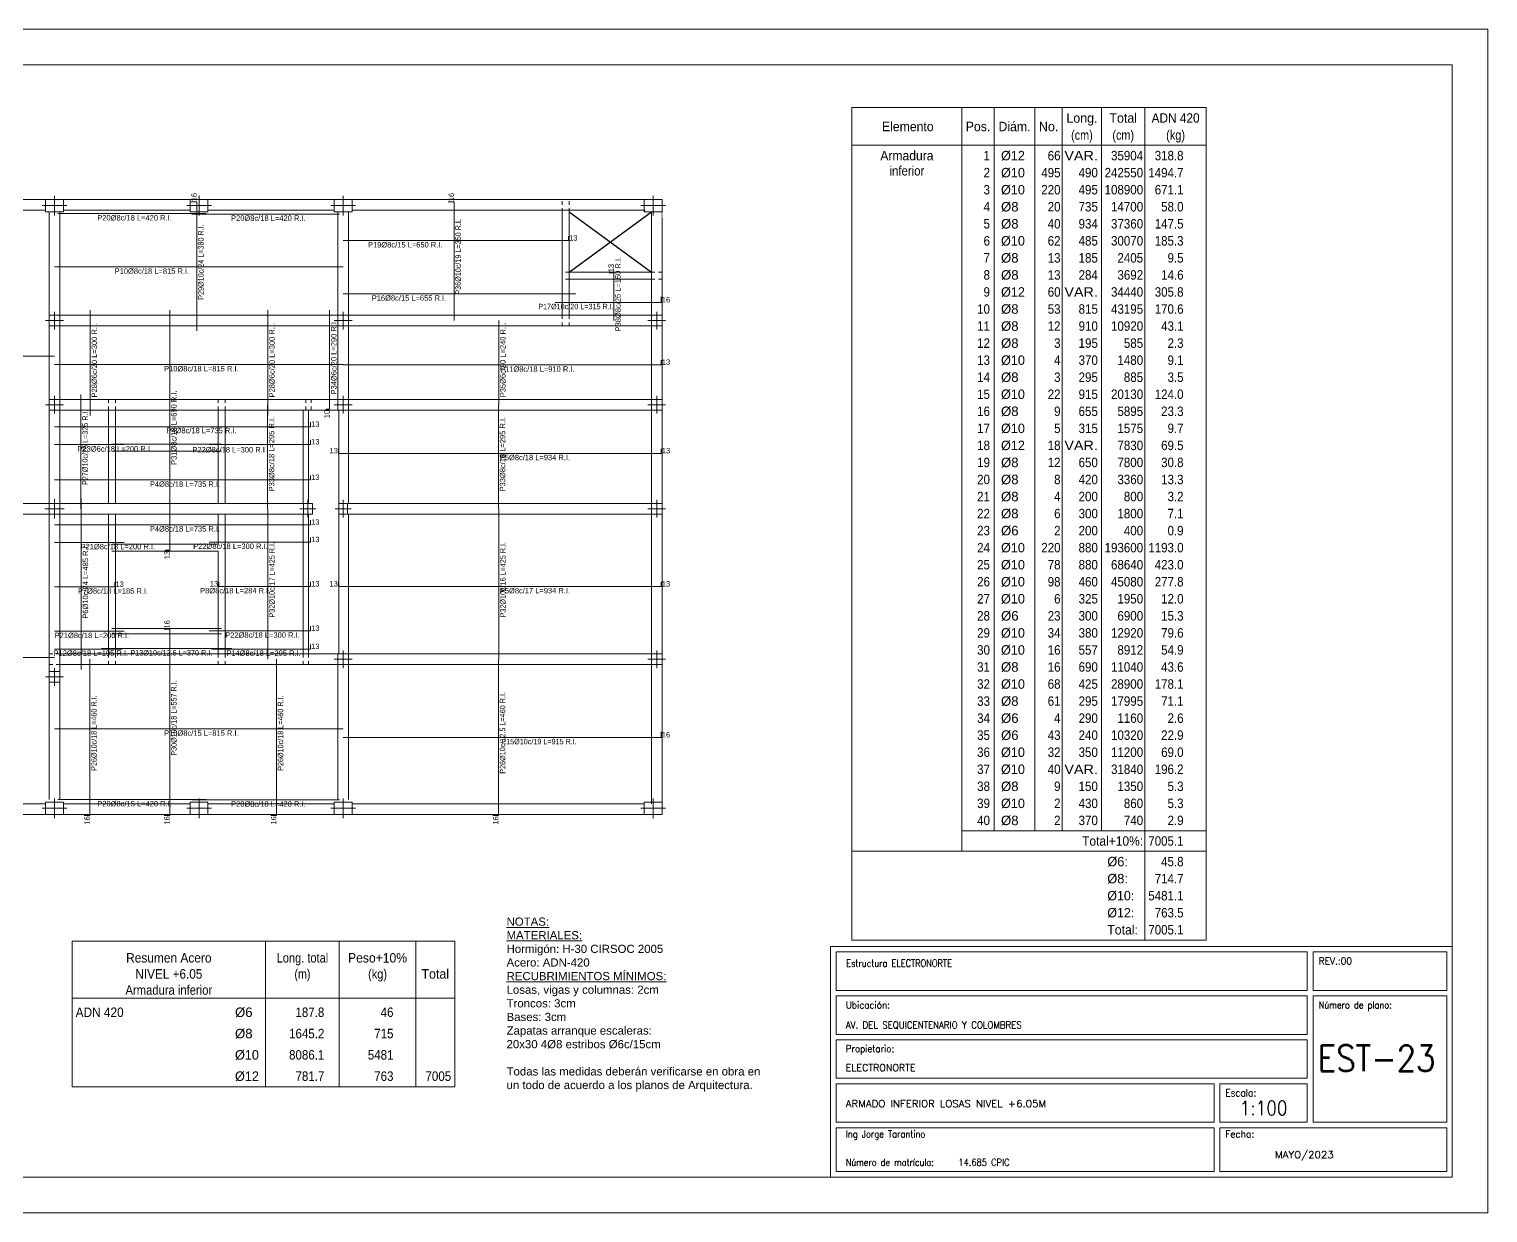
# Model space of a CAD drawing. Header units: millimetres. Extents: x 3 to 479, y -191 to 120.
# Drawn here: x 45.88 to 86.93, y 51.1 to 84.43 of the extents above; entities that cross this region are included whole.
import ezdxf
from ezdxf.enums import TextEntityAlignment as Align

# ---------------------------------------------------------------- set-up
doc = ezdxf.new("R2010")
doc.units = ezdxf.units.MM
doc.linetypes.add('CYPE_PUNTO', pattern=[0.075, 0, -0.075])
doc.linetypes.add('DASHED2', pattern=[0.375, 0.25, -0.125])
for name, color, linetype, lineweight in [('ARR_LONG_INF', 4, 'Continuous', 9), ('ARR_LONG_INF_ROT', 4, 'Continuous', 9), ('ARR_TRANS_INF', 4, 'Continuous', 9), ('ARR_TRANS_INF_ROT', 4, 'Continuous', 9), ('COLUMNAS_EJES', 1, 'Continuous', 9), ('CYPE', 7, 'Continuous', 0), ('PILAR_HORMIGON', 2, 'Continuous', 0), ('RECUAD_LIMITES', 2, 'Continuous', 0), ('RECUAD_MARCO', 1, 'Continuous', 20), ('SILUETAS', 6, 'Continuous', 5), ('TABLAS', 1, 'Continuous', 9), ('TEXTO_TABLAS', 1, 'Continuous', 0), ('VIG_CARAS', 5, 'Continuous', 0)]:
    doc.layers.add(name, color=color, linetype=linetype, lineweight=lineweight)
doc.styles.add('CYPETXT', font='romans__.ttf', dxfattribs={"height": 0.2})
doc.styles.add('CYPETXT_romans', font='arial.ttf', dxfattribs={"height": 0.2})

# ---------------------------------------------------------------- blocks, each defined once
blk = doc.blocks.new('Ejes de la columna')
at = {"layer": 'COLUMNAS_EJES'}
for p, q in [((-0.5, 0), (0.5, 0)), ((0, -0.5), (0, 0.5))]:
    blk.add_line(p, q, dxfattribs=at)
blk = doc.blocks.new('LOSA 605')
for p, q in [((63.388, 53.557), (65.702, 51.858)), ((63.388, 51.858), (65.702, 53.557))]:
    blk.add_line(p, q)
at = {"layer": 'PILAR_HORMIGON'}
for points in [[(48.652, 53.557), (49.152, 53.557), (49.152, 53.907), (48.652, 53.907), (48.652, 53.557)], [(52.722, 53.557), (53.222, 53.557), (53.222, 53.907), (52.722, 53.907), (52.722, 53.557)], [(56.777, 53.557), (57.277, 53.557), (57.277, 53.907), (56.777, 53.907), (56.777, 53.557)], [(65.502, 53.557), (66.002, 53.557), (66.002, 53.907), (65.502, 53.907), (65.502, 53.557)], [(48.752, 50.346), (49.052, 50.346), (49.052, 50.646), (48.752, 50.646), (48.752, 50.346)], [(56.877, 50.346), (57.177, 50.346), (57.177, 50.646), (56.877, 50.646), (56.877, 50.346)], [(65.702, 50.346), (66.002, 50.346), (66.002, 50.646), (65.702, 50.646), (65.702, 50.346)], [(48.752, 47.976), (49.052, 47.976), (49.052, 48.276), (48.752, 48.276), (48.752, 47.976)], [(56.877, 47.976), (57.177, 47.976), (57.177, 48.276), (56.877, 48.276), (56.877, 47.976)], [(65.702, 47.976), (66.002, 47.976), (66.002, 48.276), (65.702, 48.276), (65.702, 47.976)], [(48.752, 45.047), (49.052, 45.047), (49.052, 45.347), (48.752, 45.347), (48.752, 45.047)], [(55.909, 45.047), (56.159, 45.047), (56.159, 45.347), (55.909, 45.347), (55.909, 45.047)], [(56.902, 45.047), (57.152, 45.047), (57.152, 45.347), (56.902, 45.347), (56.902, 45.047)], [(65.702, 45.047), (66.002, 45.047), (66.002, 45.347), (65.702, 45.347), (65.702, 45.047)], [(56.877, 40.807), (57.177, 40.807), (57.177, 41.107), (56.877, 41.107), (56.877, 40.807)], [(65.702, 40.807), (66.002, 40.807), (66.002, 41.107), (65.702, 41.107), (65.702, 40.807)], [(48.752, 40.312), (49.052, 40.312), (49.052, 40.612), (48.752, 40.612), (48.752, 40.312)], [(48.652, 36.587), (49.152, 36.587), (49.152, 36.937), (48.652, 36.937), (48.652, 36.587)], [(52.722, 36.587), (53.222, 36.587), (53.222, 36.937), (52.722, 36.937), (52.722, 36.587)], [(56.777, 36.587), (57.277, 36.587), (57.277, 36.937), (56.777, 36.937), (56.777, 36.587)], [(65.502, 36.587), (66.002, 36.587), (66.002, 36.937), (65.502, 36.937), (65.502, 36.587)]]:
    blk.add_lwpolyline(points, close=True, dxfattribs=at)
at = {"layer": 'SILUETAS', "color": 1, "linetype": 'DASHED2', "const_width": 0.02}
blk.add_lwpolyline([(9.274, 53.907), (8.646, 39.587), (11.515, 36.587), (66.002, 36.587), (66.002, 53.907), (9.274, 53.907)], dxfattribs=at)
at = {"layer": 'VIG_CARAS'}
for p, q in [((43.967, 53.907), (48.902, 53.907)), ((48.902, 53.907), (52.972, 53.907)), ((52.972, 53.907), (57.027, 53.907)), ((57.027, 53.907), (66.002, 53.907)), ((44.217, 53.607), (48.652, 53.607)), ((48.752, 53.557), (48.752, 50.646)), ((49.052, 53.557), (49.052, 50.646)), ((49.152, 53.607), (52.722, 53.607)), ((53.222, 53.607), (56.777, 53.607)), ((56.877, 53.557), (56.877, 50.646)), ((57.177, 53.557), (57.177, 50.646)), ((57.277, 53.607), (65.527, 53.607)), ((63.188, 53.557), (63.188, 50.646)), ((63.388, 53.557), (63.388, 50.646)), ((65.702, 53.557), (65.702, 50.646)), ((66.002, 53.382), (66.002, 50.496)), ((63.388, 51.858), (65.702, 51.858)), ((63.388, 51.658), (65.702, 51.658)), ((49.052, 50.646), (56.877, 50.646)), ((57.177, 50.646), (65.702, 50.646)), ((66.002, 50.496), (66.002, 48.126)), ((48.752, 50.346), (48.752, 48.276)), ((49.052, 50.346), (49.052, 48.276)), ((49.052, 50.346), (56.877, 50.346)), ((56.877, 50.346), (56.877, 48.276)), ((57.177, 50.346), (57.177, 48.276)), ((57.177, 50.346), (65.702, 50.346)), ((65.702, 50.346), (65.702, 48.276)), ((49.052, 48.276), (56.877, 48.276)), ((57.177, 48.276), (65.702, 48.276)), ((66.002, 48.126), (66.002, 45.197)), ((48.752, 47.976), (48.752, 45.347)), ((49.052, 47.976), (49.052, 45.347)), ((49.052, 47.976), (56.877, 47.976)), ((50.419, 45.347), (50.419, 47.976)), ((50.619, 45.347), (50.619, 47.976)), ((53.504, 45.347), (53.504, 47.976)), ((53.704, 45.347), (53.704, 47.976)), ((55.902, 45.347), (55.902, 47.976)), ((56.052, 45.347), (56.052, 47.976)), ((56.902, 47.976), (56.902, 45.197)), ((57.177, 47.976), (57.177, 45.347)), ((57.177, 47.976), (66.002, 47.976)), ((65.702, 47.976), (65.702, 45.347)), ((50.619, 47.02), (53.504, 47.02)), ((50.619, 46.82), (53.504, 46.82)), ((44.167, 45.347), (48.752, 45.347)), ((55.909, 45.347), (49.052, 45.347)), ((56.902, 45.197), (56.902, 41.107)), ((65.702, 45.347), (57.177, 45.347)), ((66.002, 45.197), (66.002, 40.957)), ((44.167, 45.047), (48.752, 45.047)), ((48.752, 45.047), (48.752, 40.612)), ((49.052, 45.047), (49.052, 40.612)), ((55.909, 45.047), (49.052, 45.047)), ((50.419, 45.047), (50.419, 41.107)), ((50.619, 45.047), (50.619, 41.107)), ((53.504, 44.203), (53.504, 45.047)), ((53.704, 44.103), (53.704, 45.047)), ((55.902, 41.107), (55.902, 45.047)), ((56.052, 41.107), (56.052, 45.047)), ((57.177, 45.047), (57.177, 41.107)), ((65.702, 45.047), (57.177, 45.047)), ((65.702, 45.047), (65.702, 41.107)), ((50.619, 44.203), (53.504, 44.203)), ((50.619, 44.003), (53.504, 44.003)), ((53.504, 44.003), (53.504, 41.107)), ((53.704, 44.103), (53.704, 41.107)), ((50.619, 41.824), (53.504, 41.824)), ((50.619, 41.674), (53.504, 41.674)), ((49.052, 41.107), (56.877, 41.107)), ((57.177, 41.107), (65.702, 41.107)), ((49.052, 40.807), (56.877, 40.807)), ((56.877, 40.807), (56.877, 37.012)), ((57.177, 40.807), (57.177, 37.012)), ((57.177, 40.807), (65.702, 40.807)), ((65.702, 40.807), (65.702, 36.887)), ((66.002, 40.957), (66.002, 36.887)), ((48.752, 40.312), (48.752, 37.012)), ((49.052, 40.312), (49.052, 37.012)), ((43.967, 36.587), (48.902, 36.587)), ((44.217, 36.887), (48.652, 36.887)), ((48.902, 36.587), (52.972, 36.587)), ((49.152, 36.887), (52.722, 36.887)), ((52.972, 36.587), (57.027, 36.587)), ((53.222, 36.887), (56.777, 36.887)), ((57.277, 36.887), (65.502, 36.887))]:
    blk.add_line(p, q, dxfattribs=at)
at = {"layer": 'VIG_CARAS', "linetype": 'CYPE_PUNTO'}
for p, q in [((63.188, 53.557), (63.188, 53.857)), ((63.388, 53.557), (63.388, 53.857)), ((63.388, 51.858), (63.188, 51.858)), ((65.702, 51.858), (66.002, 51.858)), ((63.388, 51.658), (63.188, 51.658)), ((65.702, 51.658), (66.002, 51.658)), ((63.188, 50.646), (63.188, 50.346)), ((63.388, 50.646), (63.388, 50.346)), ((50.419, 47.976), (50.419, 48.276)), ((50.619, 47.976), (50.619, 48.276)), ((53.504, 47.976), (53.504, 48.276)), ((53.704, 47.976), (53.704, 48.276)), ((55.976, 47.976), (55.976, 48.276)), ((56.126, 47.976), (56.126, 48.276)), ((50.619, 47.02), (50.419, 47.02)), ((50.619, 46.82), (50.419, 46.82)), ((53.504, 47.02), (53.704, 47.02)), ((53.504, 46.82), (53.704, 46.82)), ((50.419, 45.347), (50.619, 45.347)), ((53.504, 45.347), (53.704, 45.347)), ((50.619, 45.047), (50.419, 45.047)), ((53.504, 45.047), (53.704, 45.047)), ((50.619, 44.203), (50.419, 44.203)), ((50.619, 44.003), (50.419, 44.003)), ((50.619, 41.824), (50.419, 41.824)), ((50.619, 41.674), (50.419, 41.674)), ((53.504, 41.824), (53.704, 41.824)), ((53.504, 41.674), (53.704, 41.674)), ((49.052, 41.107), (48.752, 41.107)), ((50.419, 41.107), (50.419, 40.807)), ((50.619, 41.107), (50.619, 40.807)), ((53.504, 41.107), (53.504, 40.807)), ((53.704, 41.107), (53.704, 40.807)), ((55.902, 41.107), (55.902, 40.807)), ((56.052, 41.107), (56.052, 40.807)), ((49.052, 40.807), (48.752, 40.807))]:
    blk.add_line(p, q, dxfattribs=at)
at = {"layer": 'VIG_CARAS'}
blk.add_lwpolyline([(57.027, 36.587), (66.002, 36.587), (66.002, 36.712)], dxfattribs=at)
at = {"layer": 'COLUMNAS_EJES'}
for p, xscale, yscale in [((48.902, 53.732), 0.7, 0.55), ((52.972, 53.732), 0.7, 0.55), ((57.027, 53.732), 0.7, 0.55), ((65.752, 53.732), 0.7, 0.55), ((48.902, 50.496), 0.5, 0.5), ((57.027, 50.496), 0.5, 0.5), ((65.852, 50.496), 0.5, 0.5), ((48.902, 48.126), 0.5, 0.5), ((57.027, 48.126), 0.5, 0.5), ((65.852, 48.126), 0.5, 0.5), ((48.902, 45.197), 0.55, 0.55), ((48.902, 45.197), 0.5, 0.5), ((56.034, 45.197), 0.4500000000000001, 0.5), ((57.027, 45.197), 0.4500000000000001, 0.5), ((65.852, 45.197), 0.5, 0.5), ((57.027, 40.957), 0.5, 0.5), ((65.852, 40.957), 0.5, 0.5), ((48.902, 40.462), 0.5, 0.5), ((48.902, 36.762), 0.7, 0.55), ((52.972, 36.762), 0.7, 0.55), ((57.027, 36.762), 0.7, 0.55), ((65.752, 36.762), 0.7, 0.55)]:
    blk.add_blockref('Ejes de la columna', p, dxfattribs=dict(at, xscale=xscale, yscale=yscale))
blk = doc.blocks.new('TABLA')
at = {"layer": 'TABLAS'}
for p, q in [((-67.857, 120.804), (-67.857, 121.914)), ((-67.857, 121.914), (-57.881, 121.914)), ((-64.757, 120.804), (-64.757, 121.914)), ((-63.853, 120.804), (-63.853, 121.914)), ((-62.705, 120.804), (-62.705, 121.914)), ((-61.933, 120.804), (-61.933, 121.914)), ((-60.829, 120.804), (-60.829, 121.914)), ((-59.609, 120.804), (-59.609, 121.914)), ((-57.881, 120.804), (-57.881, 121.914)), ((-67.857, 120.854), (-57.881, 120.854)), ((-67.857, 101.024), (-67.857, 120.804)), ((-64.757, 101.024), (-64.757, 120.804)), ((-63.853, 101.554), (-63.853, 120.804)), ((-62.705, 101.554), (-62.705, 120.804)), ((-61.933, 101.554), (-61.933, 120.804)), ((-60.829, 101.554), (-60.829, 120.804)), ((-59.609, 101.024), (-59.609, 120.804)), ((-57.881, 101.024), (-57.881, 120.804)), ((-64.757, 101.554), (-57.881, 101.554)), ((-67.857, 100.924), (-67.857, 101.024)), ((-64.757, 100.974), (-64.757, 101.024)), ((-59.609, 100.924), (-59.609, 101.024)), ((-57.881, 100.924), (-57.881, 101.024)), ((-67.857, 100.974), (-57.881, 100.974)), ((-67.857, 100.444), (-67.857, 100.924)), ((-59.609, 100.444), (-59.609, 100.924)), ((-57.881, 100.444), (-57.881, 100.924)), ((-67.857, 99.964), (-67.857, 100.444)), ((-59.609, 99.964), (-59.609, 100.444)), ((-57.881, 99.964), (-57.881, 100.444)), ((-67.857, 99.484), (-67.857, 99.964)), ((-59.609, 99.484), (-59.609, 99.964)), ((-57.881, 99.484), (-57.881, 99.964)), ((-67.857, 99.004), (-67.857, 99.484)), ((-59.609, 99.004), (-59.609, 99.484)), ((-57.881, 99.004), (-57.881, 99.484)), ((-67.857, 98.474), (-67.857, 99.004)), ((-59.609, 98.474), (-59.609, 99.004)), ((-57.881, 98.474), (-57.881, 99.004)), ((-67.857, 98.474), (-57.881, 98.474))]:
    blk.add_line(p, q, dxfattribs=at)
at = {"layer": 'TEXTO_TABLAS', "style": 'CYPETXT_romans'}
for s, width, p in [('Elemento', 0.923378, (-66.282, 121.384)), ('Diám.', 0.924488, (-63.279, 121.384)), ('Long.', 0.9375, (-61.381, 121.624)), ('Total', 0.935673, (-60.219, 121.624)), ('ADN 420', 0.893197, (-58.745, 121.624)), ('Pos.', 0.930268, (-64.305, 121.384)), ('No.', 0.948905, (-62.319, 121.384)), ('(cm)', 0.819001, (-61.381, 121.144)), ('(cm)', 0.819001, (-60.219, 121.144)), ('(kg)', 0.827954, (-58.745, 121.144)), ('Armadura', 0.914305, (-66.307, 120.564)), ('inferior', 0.860587, (-66.307, 120.136))]:
    blk.add_text(s, height=0.2667, dxfattribs=dict(at, width=width)).set_placement(p, align=Align.MIDDLE_CENTER)
for s, width, p in [('%%c12', 0.955414, (-63.659, 120.564)), ('%%c10', 0.955414, (-63.659, 120.084)), ('%%c10', 0.955414, (-63.659, 119.604)), ('%%c8', 0.99505, (-63.659, 119.124)), ('%%c8', 0.99505, (-63.659, 118.644)), ('%%c10', 0.955414, (-63.659, 118.164)), ('%%c8', 0.99505, (-63.659, 117.684)), ('%%c8', 0.99505, (-63.659, 117.204)), ('%%c12', 0.955414, (-63.659, 116.724)), ('%%c8', 0.99505, (-63.659, 116.244)), ('%%c8', 0.99505, (-63.659, 115.764)), ('%%c8', 0.99505, (-63.659, 115.284)), ('%%c10', 0.955414, (-63.659, 114.804)), ('%%c8', 0.99505, (-63.659, 114.324)), ('%%c10', 0.955414, (-63.659, 113.844)), ('%%c8', 0.99505, (-63.659, 113.364)), ('%%c10', 0.955414, (-63.659, 112.884)), ('%%c12', 0.955414, (-63.659, 112.404)), ('%%c8', 0.99505, (-63.659, 111.924)), ('%%c8', 0.99505, (-63.659, 111.444)), ('%%c8', 0.99505, (-63.659, 110.964)), ('%%c8', 0.99505, (-63.659, 110.484)), ('%%c6', 0.99505, (-63.659, 110.004)), ('%%c10', 0.955414, (-63.659, 109.524)), ('%%c10', 0.955414, (-63.659, 109.044)), ('%%c10', 0.955414, (-63.659, 108.564)), ('%%c10', 0.955414, (-63.659, 108.084)), ('%%c6', 0.99505, (-63.659, 107.604)), ('%%c10', 0.955414, (-63.659, 107.124)), ('%%c10', 0.955414, (-63.659, 106.644)), ('%%c8', 0.99505, (-63.659, 106.164)), ('%%c10', 0.955414, (-63.659, 105.684)), ('%%c8', 0.99505, (-63.659, 105.204)), ('%%c6', 0.99505, (-63.659, 104.724)), ('%%c6', 0.99505, (-63.659, 104.244)), ('%%c10', 0.955414, (-63.659, 103.764)), ('%%c10', 0.955414, (-63.659, 103.284)), ('%%c8', 0.99505, (-63.659, 102.804)), ('%%c10', 0.955414, (-63.659, 102.324)), ('%%c8', 0.99505, (-63.659, 101.844)), ('%%c6:', 0.966972, (-60.667, 100.684)), ('%%c8:', 0.966972, (-60.667, 100.204)), ('%%c10:', 0.940736, (-60.667, 99.724)), ('%%c12:', 0.940736, (-60.667, 99.244)), ('Total:', 0.925563, (-60.667, 98.764))]:
    blk.add_text(s, height=0.2667, dxfattribs=dict(at, width=width)).set_placement(p, align=Align.MIDDLE_LEFT)
for s, height, width, p in [('66', 0.2667, 0.872274, (-61.983, 120.564)), ('35904', 0.2667, 0.872274, (-59.659, 120.564)), ('318.8', 0.2667, 0.869965, (-58.521, 120.564)), ('1', 0.267, 0.872274, (-63.969, 120.564)), ('VAR.', 0.2667, 1.082999, (-60.933, 120.564)), ('2', 0.267, 0.872274, (-63.969, 120.084)), ('495', 0.2667, 0.872274, (-61.983, 120.084)), ('490', 0.2667, 0.872274, (-60.933, 120.084)), ('242550', 0.2667, 0.872274, (-59.659, 120.084)), ('1494.7', 0.2667, 0.870384, (-58.521, 120.084)), ('3', 0.267, 0.872274, (-63.969, 119.604)), ('220', 0.2667, 0.872274, (-61.983, 119.604)), ('495', 0.2667, 0.872274, (-60.933, 119.604)), ('108900', 0.2667, 0.872274, (-59.659, 119.604)), ('671.1', 0.2667, 0.869965, (-58.521, 119.604)), ('4', 0.267, 0.872274, (-63.969, 119.124)), ('20', 0.2667, 0.872274, (-61.983, 119.124)), ('735', 0.2667, 0.872274, (-60.933, 119.124)), ('14700', 0.2667, 0.872274, (-59.659, 119.124)), ('58.0', 0.2667, 0.869308, (-58.521, 119.124)), ('5', 0.267, 0.872274, (-63.969, 118.644)), ('40', 0.2667, 0.872274, (-61.983, 118.644)), ('934', 0.2667, 0.872274, (-60.933, 118.644)), ('37360', 0.2667, 0.872274, (-59.659, 118.644)), ('147.5', 0.2667, 0.869965, (-58.521, 118.644)), ('6', 0.267, 0.872274, (-63.969, 118.164)), ('62', 0.2667, 0.872274, (-61.983, 118.164)), ('485', 0.2667, 0.872274, (-60.933, 118.164)), ('30070', 0.2667, 0.872274, (-59.659, 118.164)), ('185.3', 0.2667, 0.869965, (-58.521, 118.164)), ('7', 0.267, 0.872274, (-63.969, 117.684)), ('13', 0.2667, 0.872274, (-61.983, 117.684)), ('185', 0.2667, 0.872274, (-60.933, 117.684)), ('2405', 0.2667, 0.872274, (-59.659, 117.684)), ('9.5', 0.2667, 0.868127, (-58.521, 117.684)), ('8', 0.267, 0.872274, (-63.969, 117.204)), ('13', 0.2667, 0.872274, (-61.983, 117.204)), ('284', 0.2667, 0.872274, (-60.933, 117.204)), ('3692', 0.2667, 0.872274, (-59.659, 117.204)), ('14.6', 0.2667, 0.869308, (-58.521, 117.204)), ('9', 0.267, 0.872274, (-63.969, 116.724)), ('60', 0.2667, 0.872274, (-61.983, 116.724)), ('VAR.', 0.2667, 1.082999, (-60.933, 116.724)), ('34440', 0.2667, 0.872274, (-59.659, 116.724)), ('305.8', 0.2667, 0.869965, (-58.521, 116.724)), ('10', 0.2667, 0.872274, (-63.969, 116.244)), ('53', 0.2667, 0.872274, (-61.983, 116.244)), ('815', 0.2667, 0.872274, (-60.933, 116.244)), ('43195', 0.2667, 0.872274, (-59.659, 116.244)), ('170.6', 0.2667, 0.869965, (-58.521, 116.244)), ('11', 0.2667, 0.872274, (-63.969, 115.764)), ('12', 0.2667, 0.872274, (-61.983, 115.764)), ('910', 0.2667, 0.872274, (-60.933, 115.764)), ('10920', 0.2667, 0.872274, (-59.659, 115.764)), ('43.1', 0.2667, 0.869308, (-58.521, 115.764)), ('12', 0.2667, 0.872274, (-63.969, 115.284)), ('3', 0.267, 0.872274, (-61.983, 115.284)), ('195', 0.2667, 0.872274, (-60.933, 115.284)), ('585', 0.2667, 0.872274, (-59.659, 115.284)), ('2.3', 0.2667, 0.868127, (-58.521, 115.284)), ('13', 0.2667, 0.872274, (-63.969, 114.804)), ('4', 0.267, 0.872274, (-61.983, 114.804)), ('370', 0.2667, 0.872274, (-60.933, 114.804)), ('1480', 0.2667, 0.872274, (-59.659, 114.804)), ('9.1', 0.2667, 0.868127, (-58.521, 114.804)), ('14', 0.2667, 0.872274, (-63.969, 114.324)), ('3', 0.267, 0.872274, (-61.983, 114.324)), ('295', 0.2667, 0.872274, (-60.933, 114.324)), ('885', 0.2667, 0.872274, (-59.659, 114.324)), ('3.5', 0.2667, 0.868127, (-58.521, 114.324)), ('15', 0.2667, 0.872274, (-63.969, 113.844)), ('22', 0.2667, 0.872274, (-61.983, 113.844)), ('915', 0.2667, 0.872274, (-60.933, 113.844)), ('20130', 0.2667, 0.872274, (-59.659, 113.844)), ('124.0', 0.2667, 0.869965, (-58.521, 113.844)), ('16', 0.2667, 0.872274, (-63.969, 113.364)), ('9', 0.267, 0.872274, (-61.983, 113.364)), ('655', 0.2667, 0.872274, (-60.933, 113.364)), ('5895', 0.2667, 0.872274, (-59.659, 113.364)), ('23.3', 0.2667, 0.869308, (-58.521, 113.364)), ('17', 0.2667, 0.872274, (-63.969, 112.884)), ('5', 0.267, 0.872274, (-61.983, 112.884)), ('315', 0.2667, 0.872274, (-60.933, 112.884)), ('1575', 0.2667, 0.872274, (-59.659, 112.884)), ('9.7', 0.2667, 0.868127, (-58.521, 112.884)), ('18', 0.2667, 0.872274, (-63.969, 112.404)), ('18', 0.2667, 0.872274, (-61.983, 112.404)), ('VAR.', 0.2667, 1.082999, (-60.933, 112.404)), ('7830', 0.2667, 0.872274, (-59.659, 112.404)), ('69.5', 0.2667, 0.869308, (-58.521, 112.404)), ('19', 0.2667, 0.872274, (-63.969, 111.924)), ('12', 0.2667, 0.872274, (-61.983, 111.924)), ('650', 0.2667, 0.872274, (-60.933, 111.924)), ('7800', 0.2667, 0.872274, (-59.659, 111.924)), ('30.8', 0.2667, 0.869308, (-58.521, 111.924)), ('20', 0.2667, 0.872274, (-63.969, 111.444)), ('8', 0.267, 0.872274, (-61.983, 111.444)), ('420', 0.2667, 0.872274, (-60.933, 111.444)), ('3360', 0.2667, 0.872274, (-59.659, 111.444)), ('13.3', 0.2667, 0.869308, (-58.521, 111.444)), ('21', 0.2667, 0.872274, (-63.969, 110.964)), ('4', 0.267, 0.872274, (-61.983, 110.964)), ('200', 0.2667, 0.872274, (-60.933, 110.964)), ('800', 0.2667, 0.872274, (-59.659, 110.964)), ('3.2', 0.2667, 0.868127, (-58.521, 110.964)), ('22', 0.2667, 0.872274, (-63.969, 110.484)), ('6', 0.267, 0.872274, (-61.983, 110.484)), ('300', 0.2667, 0.872274, (-60.933, 110.484)), ('1800', 0.2667, 0.872274, (-59.659, 110.484)), ('7.1', 0.2667, 0.868127, (-58.521, 110.484)), ('23', 0.2667, 0.872274, (-63.969, 110.004)), ('2', 0.267, 0.872274, (-61.983, 110.004)), ('200', 0.2667, 0.872274, (-60.933, 110.004)), ('400', 0.2667, 0.872274, (-59.659, 110.004)), ('0.9', 0.2667, 0.868127, (-58.521, 110.004)), ('24', 0.2667, 0.872274, (-63.969, 109.524)), ('220', 0.2667, 0.872274, (-61.983, 109.524)), ('880', 0.2667, 0.872274, (-60.933, 109.524)), ('193600', 0.2667, 0.872274, (-59.659, 109.524)), ('1193.0', 0.2667, 0.870384, (-58.521, 109.524)), ('25', 0.2667, 0.872274, (-63.969, 109.044)), ('78', 0.2667, 0.872274, (-61.983, 109.044)), ('880', 0.2667, 0.872274, (-60.933, 109.044)), ('68640', 0.2667, 0.872274, (-59.659, 109.044)), ('423.0', 0.2667, 0.869965, (-58.521, 109.044)), ('26', 0.2667, 0.872274, (-63.969, 108.564)), ('98', 0.2667, 0.872274, (-61.983, 108.564)), ('460', 0.2667, 0.872274, (-60.933, 108.564)), ('45080', 0.2667, 0.872274, (-59.659, 108.564)), ('277.8', 0.2667, 0.869965, (-58.521, 108.564)), ('27', 0.2667, 0.872274, (-63.969, 108.084)), ('6', 0.267, 0.872274, (-61.983, 108.084)), ('325', 0.2667, 0.872274, (-60.933, 108.084)), ('1950', 0.2667, 0.872274, (-59.659, 108.084)), ('12.0', 0.2667, 0.869308, (-58.521, 108.084)), ('28', 0.2667, 0.872274, (-63.969, 107.604)), ('23', 0.2667, 0.872274, (-61.983, 107.604)), ('300', 0.2667, 0.872274, (-60.933, 107.604)), ('6900', 0.2667, 0.872274, (-59.659, 107.604)), ('15.3', 0.2667, 0.869308, (-58.521, 107.604)), ('29', 0.2667, 0.872274, (-63.969, 107.124)), ('34', 0.2667, 0.872274, (-61.983, 107.124)), ('380', 0.2667, 0.872274, (-60.933, 107.124)), ('12920', 0.2667, 0.872274, (-59.659, 107.124)), ('79.6', 0.2667, 0.869308, (-58.521, 107.124)), ('30', 0.2667, 0.872274, (-63.969, 106.644)), ('16', 0.2667, 0.872274, (-61.983, 106.644)), ('557', 0.2667, 0.872274, (-60.933, 106.644)), ('8912', 0.2667, 0.872274, (-59.659, 106.644)), ('54.9', 0.2667, 0.869308, (-58.521, 106.644)), ('31', 0.2667, 0.872274, (-63.969, 106.164)), ('16', 0.2667, 0.872274, (-61.983, 106.164)), ('690', 0.2667, 0.872274, (-60.933, 106.164)), ('11040', 0.2667, 0.872274, (-59.659, 106.164)), ('43.6', 0.2667, 0.869308, (-58.521, 106.164)), ('32', 0.2667, 0.872274, (-63.969, 105.684)), ('68', 0.2667, 0.872274, (-61.983, 105.684)), ('425', 0.2667, 0.872274, (-60.933, 105.684)), ('28900', 0.2667, 0.872274, (-59.659, 105.684)), ('178.1', 0.2667, 0.869965, (-58.521, 105.684)), ('33', 0.2667, 0.872274, (-63.969, 105.204)), ('61', 0.2667, 0.872274, (-61.983, 105.204)), ('295', 0.2667, 0.872274, (-60.933, 105.204)), ('17995', 0.2667, 0.872274, (-59.659, 105.204)), ('71.1', 0.2667, 0.869308, (-58.521, 105.204)), ('34', 0.2667, 0.872274, (-63.969, 104.724)), ('4', 0.267, 0.872274, (-61.983, 104.724)), ('290', 0.2667, 0.872274, (-60.933, 104.724)), ('1160', 0.2667, 0.872274, (-59.659, 104.724)), ('2.6', 0.2667, 0.868127, (-58.521, 104.724)), ('35', 0.2667, 0.872274, (-63.969, 104.244)), ('43', 0.2667, 0.872274, (-61.983, 104.244)), ('240', 0.2667, 0.872274, (-60.933, 104.244)), ('10320', 0.2667, 0.872274, (-59.659, 104.244)), ('22.9', 0.2667, 0.869308, (-58.521, 104.244)), ('36', 0.2667, 0.872274, (-63.969, 103.764)), ('32', 0.2667, 0.872274, (-61.983, 103.764)), ('350', 0.2667, 0.872274, (-60.933, 103.764)), ('11200', 0.2667, 0.872274, (-59.659, 103.764)), ('69.0', 0.2667, 0.869308, (-58.521, 103.764)), ('37', 0.2667, 0.872274, (-63.969, 103.284)), ('40', 0.2667, 0.872274, (-61.983, 103.284)), ('VAR.', 0.2667, 1.082999, (-60.933, 103.284)), ('31840', 0.2667, 0.872274, (-59.659, 103.284)), ('196.2', 0.2667, 0.869965, (-58.521, 103.284)), ('38', 0.2667, 0.872274, (-63.969, 102.804)), ('9', 0.267, 0.872274, (-61.983, 102.804)), ('150', 0.2667, 0.872274, (-60.933, 102.804)), ('1350', 0.2667, 0.872274, (-59.659, 102.804)), ('5.3', 0.2667, 0.868127, (-58.521, 102.804)), ('39', 0.2667, 0.872274, (-63.969, 102.324)), ('2', 0.267, 0.872274, (-61.983, 102.324)), ('430', 0.2667, 0.872274, (-60.933, 102.324)), ('860', 0.2667, 0.872274, (-59.659, 102.324)), ('5.3', 0.2667, 0.868127, (-58.521, 102.324)), ('40', 0.2667, 0.872274, (-63.969, 101.844)), ('2', 0.267, 0.872274, (-61.983, 101.844)), ('370', 0.2667, 0.872274, (-60.933, 101.844)), ('740', 0.2667, 0.872274, (-59.659, 101.844)), ('2.9', 0.2667, 0.868127, (-58.521, 101.844)), ('Total+10%:', 0.2667, 0.906671, (-59.659, 101.264)), ('7005.1', 0.2667, 0.870384, (-58.521, 101.264)), ('45.8', 0.2667, 0.869308, (-58.521, 100.684)), ('714.7', 0.2667, 0.869965, (-58.521, 100.204)), ('5481.1', 0.2667, 0.870384, (-58.521, 99.724)), ('763.5', 0.2667, 0.869965, (-58.521, 99.244)), ('7005.1', 0.2667, 0.870384, (-58.521, 98.764))]:
    blk.add_text(s, height=height, dxfattribs=dict(at, width=width)).set_placement(p, align=Align.MIDDLE_RIGHT)

msp = doc.modelspace()

# ---------------------------------------------------------------- linework, layer by layer
at = {"layer": 'ARR_LONG_INF'}
for points in [[(46.68534, 79.23527), (50.85534, 79.23527)], [(50.45534, 79.22527), (54.61534, 79.22527)], [(54.71534, 78.47527), (61.05534, 78.47527), (61.05534, 78.60527)], [(46.58534, 77.73527), (54.71534, 77.73527)], [(54.71534, 76.97527), (61.26534, 76.97527)], [(60.68534, 76.73527), (63.66534, 76.73527), (63.66534, 76.89527)], [(41.70534, 75.22527), (46.58534, 75.22527)], [(46.58534, 74.98527), (54.71534, 74.98527)], [(54.71534, 74.97527), (63.66534, 74.97527), (63.66534, 75.10527)], [(46.58534, 73.23527), (53.79534, 73.23527), (53.79534, 73.36527)], [(46.58534, 72.73527), (48.55534, 72.73527)], [(50.94534, 72.73527), (53.79534, 72.73527), (53.79534, 72.86527)], [(54.58534, 72.61527), (54.58534, 72.48527), (63.66534, 72.48527), (63.66534, 72.61527)], [(46.58534, 71.73527), (53.79534, 71.73527), (53.79534, 71.86527)], [(46.58534, 70.47527), (53.79534, 70.47527), (53.79534, 70.60527)], [(46.58534, 69.97527), (48.55534, 69.97527)], [(50.94534, 69.98527), (53.79534, 69.98527), (53.79534, 70.11527)], [(46.58534, 68.72527), (48.28534, 68.72527), (48.28534, 68.85527)], [(51.21534, 68.86527), (51.21534, 68.73527), (53.79534, 68.73527), (53.79534, 68.86527)], [(54.58534, 68.86527), (54.58534, 68.73527), (63.66534, 68.73527), (63.66534, 68.86527)], [(46.58534, 67.47527), (48.55534, 67.47527)], [(50.94534, 67.48527), (53.79534, 67.48527), (53.79534, 67.61527)], [(46.58534, 66.97527), (48.49534, 66.97527)], [(47.91534, 66.98527), (51.58534, 66.98527)], [(51.00534, 66.97527), (53.79534, 66.97527), (53.79534, 67.10527)], [(41.70534, 66.73527), (46.58534, 66.73527)], [(46.58534, 64.72527), (54.71534, 64.72527)], [(54.71534, 64.48527), (63.66534, 64.48527), (63.66534, 64.64527)], [(46.68534, 62.73527), (50.85534, 62.73527)], [(50.45534, 62.72527), (54.61534, 62.72527)]]:
    msp.add_lwpolyline(points, dxfattribs=at)
at = {"layer": 'ARR_TRANS_INF'}
for points in [[(50.59419, 75.93527), (50.59419, 79.56527), (50.43419, 79.56527)], [(57.83419, 76.22527), (57.83419, 79.56527), (57.67419, 79.56527)], [(62.33419, 76.22527), (62.33419, 77.56527), (62.20419, 77.56527)], [(47.59419, 73.55527), (47.59419, 76.51527)], [(49.70419, 69.75527), (49.83419, 69.75527), (49.83419, 76.51527)], [(52.59419, 73.55527), (52.59419, 76.51527)], [(54.23419, 73.72527), (54.33419, 73.72527), (54.33419, 76.51527)], [(59.09419, 73.85527), (59.09419, 76.22527)], [(47.33419, 70.92527), (47.33419, 74.14527)], [(52.58419, 70.92527), (52.58419, 73.85527)], [(59.08419, 70.92527), (59.08419, 73.85527)], [(47.34419, 66.39527), (47.34419, 71.21527)], [(52.59419, 66.68527), (52.59419, 70.92527)], [(59.09419, 66.68527), (59.09419, 70.92527)], [(49.67419, 62.28527), (49.83419, 62.28527), (49.83419, 67.53527), (49.67419, 67.53527)], [(47.42419, 62.28527), (47.58419, 62.28527), (47.58419, 66.68527)], [(52.67419, 62.28527), (52.83419, 62.28527), (52.83419, 66.68527)], [(58.92419, 62.28527), (59.08419, 62.28527), (59.08419, 66.68527)]]:
    msp.add_lwpolyline(points, dxfattribs=at)
at = {"layer": 'CYPE', "color": 1}
for points in [[(68.43074, 52.09833), (85.93074, 52.09833), (85.93074, 58.59833), (68.43074, 58.59833), (68.43074, 52.09833)], [(68.59074, 57.35833), (81.85074, 57.35833), (81.85074, 58.44833), (68.59074, 58.44833), (68.59074, 57.35833)], [(82.01074, 57.35833), (85.78074, 57.35833), (85.78074, 58.44833), (82.01074, 58.44833), (82.01074, 57.35833)], [(68.59074, 56.11833), (81.85074, 56.11833), (81.85074, 57.20833), (68.59074, 57.20833), (68.59074, 56.11833)], [(82.01074, 53.64833), (85.78074, 53.64833), (85.78074, 57.20833), (82.01074, 57.20833), (82.01074, 53.64833)], [(68.59074, 54.88833), (81.85074, 54.88833), (81.85074, 55.96833), (68.59074, 55.96833), (68.59074, 54.88833)], [(68.59074, 53.64833), (79.23074, 53.64833), (79.23074, 54.72833), (68.59074, 54.72833), (68.59074, 53.64833)], [(79.39074, 53.64833), (81.85074, 53.64833), (81.85074, 54.72833), (79.39074, 54.72833), (79.39074, 53.64833)], [(68.59074, 52.25833), (79.23074, 52.25833), (79.23074, 53.48833), (68.59074, 53.48833), (68.59074, 52.25833)], [(79.39074, 52.25833), (85.78074, 52.25833), (85.78074, 53.48833), (79.39074, 53.48833), (79.39074, 52.25833)]]:
    msp.add_lwpolyline(points, close=True, dxfattribs=at)
at = {"layer": 'PILAR_HORMIGON'}
msp.add_lwpolyline([(46.43993, 70.77527), (46.73993, 70.77527), (46.73993, 71.07527), (46.43993, 71.07527), (46.43993, 70.77527)], close=True, dxfattribs=at)
at = {"layer": 'RECUAD_LIMITES'}
msp.add_lwpolyline([(3.03074, 51.09833), (86.93074, 51.09833), (86.93074, 84.43036), (3.03074, 84.43036), (3.03074, 51.09833)], close=True, dxfattribs=at)
at = {"layer": 'RECUAD_MARCO'}
msp.add_lwpolyline([(5.53074, 52.09833), (85.93074, 52.09833), (85.93074, 83.43036), (5.53074, 83.43036), (5.53074, 52.09833)], close=True, dxfattribs=at)
at = {"layer": 'TABLAS'}
for p, q in [((52.53017, 54.64696), (52.53017, 58.74696)), ((54.60617, 54.64696), (54.60617, 58.74696)), ((56.75817, 54.64696), (56.75817, 58.74696)), ((47.08617, 57.14696), (57.85417, 57.14696))]:
    msp.add_line(p, q, dxfattribs=at)
msp.add_lwpolyline([(47.08617, 54.64696), (57.85417, 54.64696), (57.85417, 58.74696), (47.08617, 58.74696), (47.08617, 54.64696)], close=True, dxfattribs=at)

# ---------------------------------------------------------------- block references
for name, p in [('TABLA', (136.88791, -39.69416)), ('LOSA 605', (-2.31214, 25.72857))]:
    msp.add_blockref(name, p)

# ---------------------------------------------------------------- texts
at = {"layer": 'ARR_LONG_INF_ROT', "style": 'CYPETXT_romans'}
for s, width, p in [('P20%%c8c/18 L=420 R.I.', 0.82483, (49.89196, 79.11944)), ('P20%%c8c/18 L=420 R.I.', 0.82483, (53.65696, 79.10944)), ('P19%%c8c/15 L=650 R.I.', 0.82483, (57.51114, 78.35944)), ('P10%%c8c/18 L=815 R.I.', 0.82483, (50.37982, 77.61944)), ('P16%%c8c/15 L=655 R.I.', 0.82483, (57.61614, 76.85944)), ('P17%%c10c/20 L=315 R.I.', 0.827223, (62.33016, 76.61944)), ('P10%%c8c/18 L=815 R.I.', 0.82483, (51.77196, 74.86944)), ('P11%%c8c/18 L=910 R.I.', 0.82483, (61.22719, 74.85944)), ('P4%%c8c/18 L=735 R.I.', 0.822169, (51.71424, 73.12746)), ('P23%%c6c/18 L=200 R.I.', 0.82483, (49.33373, 72.61142)), ('P22%%c8c/18 L=300 R.I.', 0.82483, (52.56942, 72.58737)), ('P5%%c8c/18 L=934 R.I.', 0.822169, (61.0992, 72.36944)), ('P4%%c8c/18 L=735 R.I.', 0.822169, (51.24896, 71.61944)), ('P4%%c8c/18 L=735 R.I.', 0.822169, (51.24896, 70.35944)), ('P21%%c8c/18 L=200 R.I.', 0.82483, (49.42145, 69.85944)), ('P22%%c8c/18 L=300 R.I.', 0.82483, (52.59127, 69.86944)), ('P7%%c8c/18 L=185 R.I.', 0.822169, (49.22345, 68.60944)), ('P8%%c8c/18 L=284 R.I.', 0.822169, (52.66327, 68.61944)), ('P5%%c8c/17 L=934 R.I.', 0.822169, (61.0992, 68.61944)), ('P21%%c8c/18 L=200 R.I.', 0.82483, (48.69196, 67.35944)), ('P22%%c8c/18 L=300 R.I.', 0.82483, (53.49196, 67.36944)), ('P12%%c8c/18 L=195 R.I.', 0.82483, (48.66196, 66.85944)), ('P13%%c10c/12.5 L=370 R.I.', 0.829927, (51.02946, 66.86944)), ('P14%%c8c/18 L=295 R.I.', 0.82483, (53.52196, 66.85944)), ('P10%%c8c/15 L=815 R.I.', 0.82483, (51.77196, 64.60944)), ('P15%%c10c/19 L=915 R.I.', 0.827223, (61.29019, 64.36944)), ('P20%%c8c/15 L=420 R.I.', 0.82483, (49.89196, 62.61944)), ('P20%%c8c/18 L=420 R.I.', 0.82483, (53.65696, 62.60944))]:
    msp.add_text(s, height=0.1533333, dxfattribs=dict(at, width=width)).set_placement(p, align=Align.MIDDLE_RIGHT)
at = {"layer": 'ARR_LONG_INF_ROT', "style": 'CYPETXT_romans', "width": 0.853312}
for s, p in [('13', (61.07534, 78.47527)), ('16', (63.68534, 76.73527)), ('13', (63.68534, 74.97527)), ('13', (53.81534, 73.23527)), ('13', (53.81534, 72.73527)), ('13', (63.68534, 72.48527)), ('13', (53.81534, 71.73527)), ('13', (53.81534, 70.47527)), ('13', (53.81534, 69.98527)), ('13', (48.30534, 68.72527)), ('13', (53.81534, 68.73527)), ('13', (63.68534, 68.73527)), ('13', (53.81534, 67.48527)), ('13', (53.81534, 66.97527)), ('16', (63.68534, 64.48527))]:
    msp.add_text(s, height=0.153333, dxfattribs=at).set_placement(p)
for p in [(54.56534, 72.48527), (51.19534, 68.73527), (54.56534, 68.73527)]:
    msp.add_text('13', height=0.153333, dxfattribs=at).set_placement(p, align=Align.RIGHT)
at = {"layer": 'ARR_TRANS_INF_ROT', "style": 'CYPETXT_romans', "width": 0.853312}
for s, p in [('16', (50.59419, 79.58527)), ('16', (57.83419, 79.58527)), ('13', (62.33419, 77.58527)), ('16', (49.83419, 67.55527))]:
    msp.add_text(s, height=0.153333, rotation=90, dxfattribs=at).set_placement(p)
at = {"layer": 'ARR_TRANS_INF_ROT', "style": 'CYPETXT_romans'}
for s, width, p in [('P29%%c10c/24 L=380 R.I.', 0.827223, (50.71002, 78.9349)), ('P36%%c10c/19 L=350 R.I.', 0.827223, (57.95002, 79.0799)), ('P38%%c8c/25 L=150 R.I.', 0.82483, (62.45002, 78.0169)), ('P28%%c6c/20 L=300 R.I.', 0.82483, (47.71002, 76.1569)), ('P28%%c6c/20 L=300 R.I.', 0.82483, (52.71002, 76.1569)), ('P34%%c6c/20 L=290 R.I.', 0.82483, (54.45002, 76.2419)), ('P35%%c6c/20 L=240 R.I.', 0.82483, (59.21002, 76.1619)), ('P31%%c8c/18 L=690 R.I.', 0.82483, (49.95002, 74.2569)), ('P27%%c10c/25 L=325 R.I.', 0.827223, (47.45002, 73.7199)), ('P33%%c8c/18 L=295 R.I.', 0.82483, (52.70002, 73.5119)), ('P33%%c8c/18 L=295 R.I.', 0.82483, (59.20002, 73.5119)), ('P6%%c10c/24 L=485 R.I.', 0.82483, (47.46002, 69.9269)), ('P32%%c10c/17 L=425 R.I.', 0.827223, (52.71002, 69.9899)), ('P32%%c10c/16 L=425 R.I.', 0.827223, (59.21002, 69.9899)), ('P30%%c10c/18 L=557 R.I.', 0.827223, (49.95002, 66.0949)), ('P26%%c10c/12.5 L=460 R.I.', 0.829927, (59.20002, 65.7644)), ('P26%%c10c/18 L=460 R.I.', 0.827223, (47.70002, 65.6699)), ('P26%%c10c/18 L=460 R.I.', 0.827223, (52.95002, 65.6699))]:
    msp.add_text(s, height=0.1533333, rotation=90, dxfattribs=dict(at, width=width)).set_placement(p, align=Align.MIDDLE_RIGHT)
at = {"layer": 'ARR_TRANS_INF_ROT', "style": 'CYPETXT_romans', "width": 0.853312}
for s, p in [('10', (54.33419, 73.70527)), ('13', (49.83419, 69.73527)), ('16', (47.58419, 62.26527)), ('16', (49.83419, 62.26527)), ('16', (52.83419, 62.26527)), ('16', (59.08419, 62.26527))]:
    msp.add_text(s, height=0.153333, rotation=90, dxfattribs=at).set_placement(p, align=Align.RIGHT)
at = {"layer": 'CYPE', "color": 5, "style": 'CYPETXT'}
for s, width, p in [('Estructura ELECTRONORTE', 0.842437, (68.87074, 58.02833)), ('AV. DEL SEQUICENTENARIO Y COLOMBRES', 0.887423, (68.86074, 56.28833)), ('ELECTRONORTE', 0.974409, (68.86074, 55.08833)), ('ARMADO INFERIOR LOSAS NIVEL +6.05M', 1.047361, (68.86074, 54.07395)), ('Ing Jorge Tarantino', 0.851105, (68.86074, 53.21833)), ('14.685 CPIC', 0.851936, (72.03074, 52.41833)), ('MAYO/2023', 1.047361, (80.94074, 52.63833))]:
    msp.add_text(s, height=0.2, dxfattribs=dict(at, width=width)).set_placement(p)
at = {"layer": 'CYPE', "color": 4, "style": 'CYPETXT'}
for s, width, p in [('REV.:00', 0.927655, (82.17074, 58.08833)), ('Ubicación:', 0.90604, (68.86074, 56.84833)), ('Número de plano:', 0.844847, (82.17074, 56.84833)), ('Propietario:', 0.885908, (68.86074, 55.61833)), ('Escala:', 0.925891, (79.54074, 54.37833)), ('Fecha:', 0.933698, (79.54074, 53.21833)), ('Número de matrícula:', 0.83516, (68.86074, 52.41833))]:
    msp.add_text(s, height=0.2, dxfattribs=dict(at, width=width)).set_placement(p)
at = {"layer": 'CYPE', "color": 5, "style": 'CYPETXT'}
for s, height, width, p in [('EST-23', 0.733333, 0.872274, (83.80074, 55.085)), ('1:100', 0.4, 0.869965, (80.62074, 53.84833))]:
    msp.add_text(s, height=height, dxfattribs=dict(at, width=width)).set_placement(p, align=Align.CENTER)
at = {"layer": 'TABLAS', "insert": (59.31341, 59.41392), "char_height": 0.23, "attachment_point": 1, "style": 'CYPETXT_romans'}
msp.add_mtext_dynamic_manual_height_columns('{\\LNOTAS:\\PMATERIALES:\\P}Hormigón: H-30 CIRSOC 2005\\PAcero: ADN-420\\P{\\LRECUBRIMIENTOS MÍNIMOS:\\P}Losas, vigas y columnas: 2cm\\PTroncos: 3cm\\PBases: 3cm\\PZapatas arranque escaleras: \\P20x30 4%%C8 estribos %%C6c/15cm\\P\\PTodas las medidas deberán verificarse en obra en un todo de acuerdo a los planos de Arquitectura.', width=7.4812427, gutter_width=0.9, heights=[0], dxfattribs=at)
at = {"layer": 'TEXTO_TABLAS', "style": 'CYPETXT_romans'}
for s, height, width, p in [('Resumen Acero', 0.2666667, 0.899775, (49.80817, 58.2803)), ('Long. total', 0.2666667, 0.834718, (53.56817, 58.2803)), ('Peso+10%', 0.266667, 0.916489, (55.68217, 58.2803)), ('NIVEL +6.05', 0.2666667, 0.888935, (49.80817, 57.82696)), ('(m)', 0.266667, 0.805297, (53.56817, 57.82696)), ('(kg)', 0.266667, 0.827954, (55.68217, 57.82696)), ('Total', 0.266667, 0.935673, (57.30617, 57.82696)), ('Armadura inferior', 0.2666667, 0.847775, (49.80817, 57.37363))]:
    msp.add_text(s, height=height, dxfattribs=dict(at, width=width)).set_placement(p, align=Align.MIDDLE_CENTER)
for s, width, p in [('ADN 420', 0.893197, (47.18617, 56.74696)), ('%%c6', 0.99505, (51.67017, 56.74696)), ('%%c8', 0.99505, (51.67017, 56.14696)), ('%%c10', 0.955414, (51.67017, 55.54696)), ('%%c12', 0.955414, (51.67017, 54.94696))]:
    msp.add_text(s, height=0.266667, dxfattribs=dict(at, width=width)).set_placement(p, align=Align.MIDDLE_LEFT)
for s, width, p in [('187.8', 0.869965, (54.18417, 56.74696)), ('46', 0.872274, (56.13017, 56.74696)), ('1645.2', 0.870384, (54.18417, 56.14696)), ('715', 0.872274, (56.13017, 56.14696)), ('8086.1', 0.870384, (54.18417, 55.54696)), ('5481', 0.872274, (56.13017, 55.54696)), ('781.7', 0.869965, (54.18417, 54.94696)), ('763', 0.872274, (56.13017, 54.94696)), ('7005', 0.872274, (57.75417, 54.94696))]:
    msp.add_text(s, height=0.266667, dxfattribs=dict(at, width=width)).set_placement(p, align=Align.MIDDLE_RIGHT)

doc.saveas('drawing.dxf')
